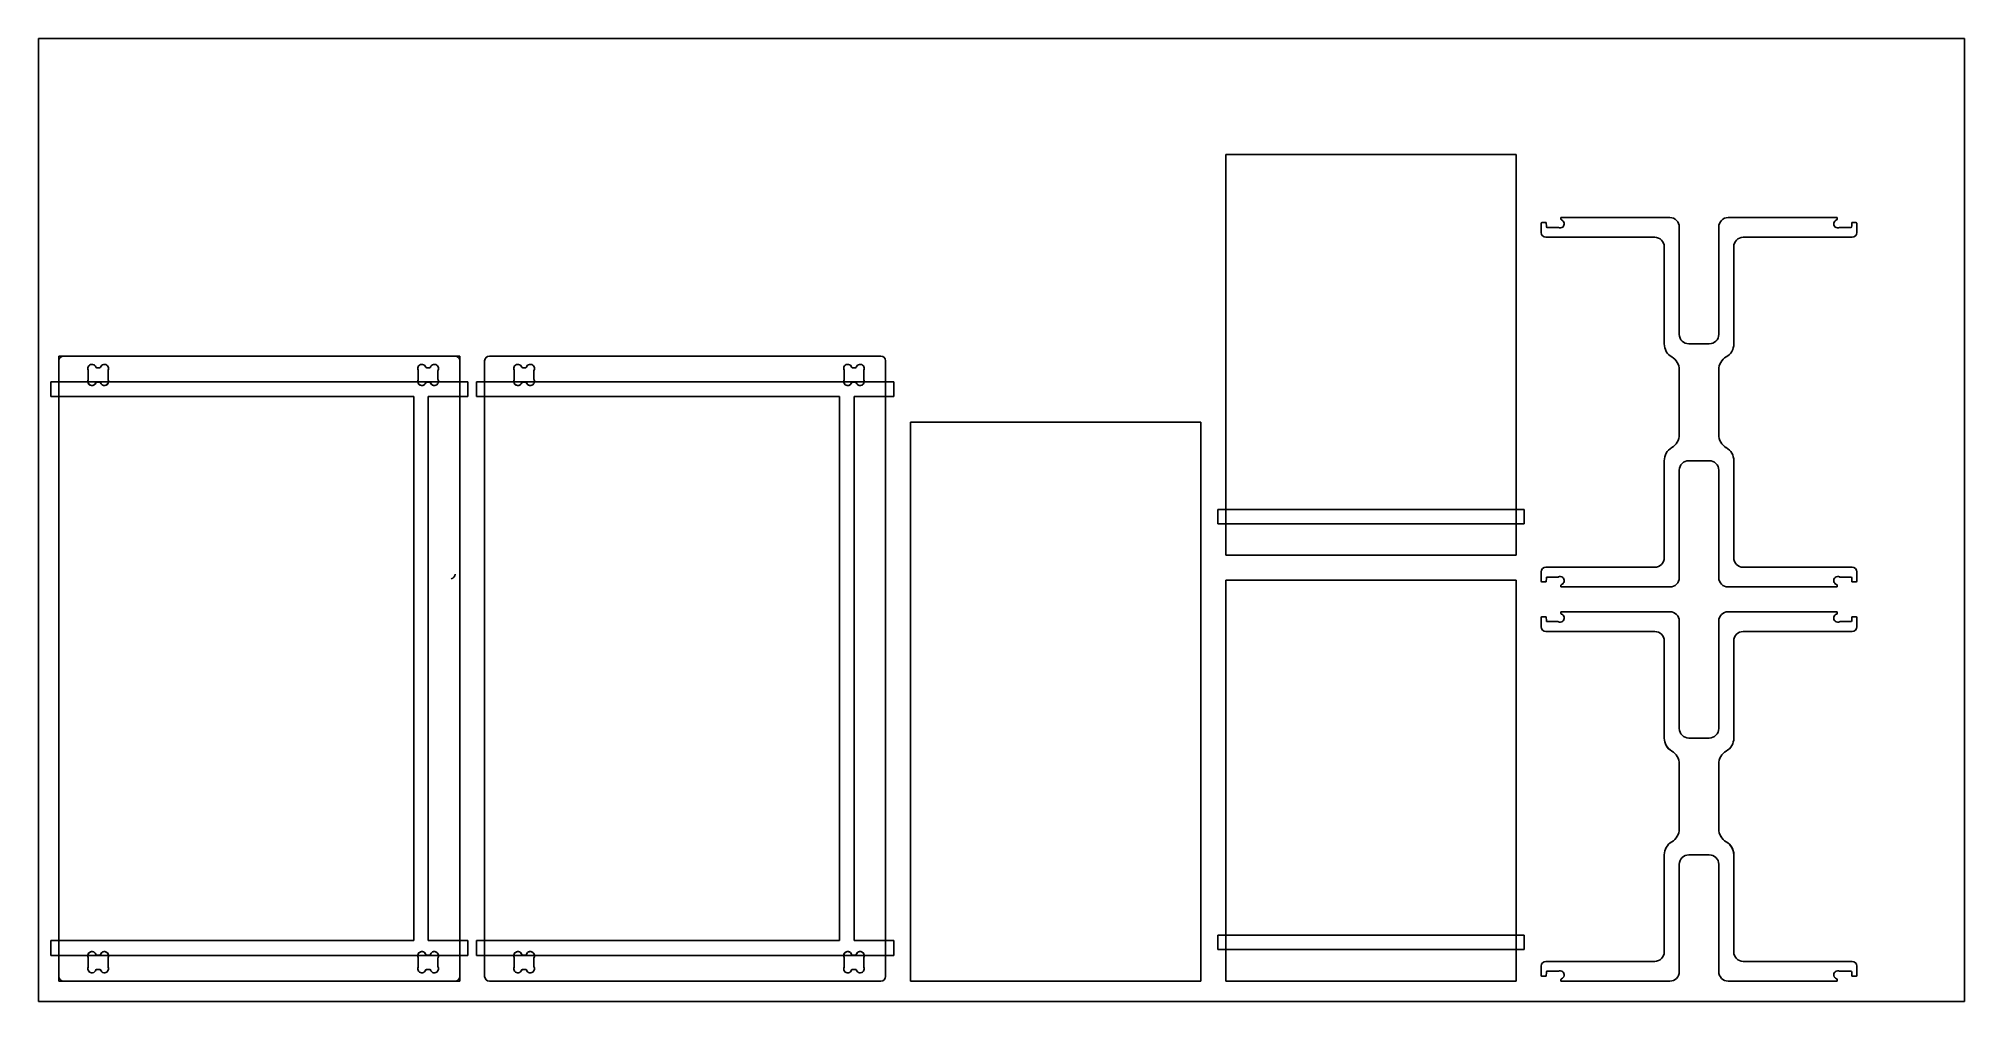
# Model space of a CAD drawing. Extents: x 0 to 2440, y 4 to 1224.
import ezdxf

# ---------------------------------------------------------------- set-up
doc = ezdxf.new("R2010")
doc.units = 0
doc.layers.get('0').update_dxf_attribs({"linetype": 'CONTINUOUS'})
for name, color, linetype in [('BOX_STOCK', 1, 'CONTINUOUS'), ('POCKETS', 171, 'CONTINUOUS'), ('PROFILES_INSIDE', 4, 'CONTINUOUS'), ('PROFILES_OUTSIDE', 6, 'CONTINUOUS')]:
    doc.layers.add(name, color=color, linetype=linetype)

msp = doc.modelspace()

# ---------------------------------------------------------------- linework, layer by layer
at = {"color": 7, "linetype": 'CONTINUOUS'}
for p, q in [((1872.4, 1077.6), (1504.4, 1077.6)), ((1504.4, 1077.6), (1504.4, 627.7)), ((1872.4, 627.7), (1872.4, 1077.6)), ((1903.9, 990.3), (1903.9, 978.5)), ((1904.9, 991.3), (1910.1, 991.3)), ((1910.1, 991.3), (1910.5, 986)), ((1911.5, 985), (1925.4, 985)), ((1928.9, 997.5), (1928.9, 995.5)), ((2066.9, 997.5), (1928.9, 997.5)), ((2078.9, 849.5), (2078.9, 985.5)), ((2128.9, 985.5), (2128.9, 849.5)), ((2278.9, 997.5), (2140.9, 997.5)), ((2278.9, 995.5), (2278.9, 997.5)), ((2282.3, 985), (2296.3, 985)), ((2297.3, 986), (2297.6, 991.3)), ((2297.6, 991.3), (2302.9, 991.3)), ((2303.9, 978.5), (2303.9, 990.3)), ((1909.9, 972.5), (2047.8, 972.5)), ((2059.8, 960.5), (2059.8, 837.5)), ((2147.9, 837.5), (2147.9, 960.5)), ((2159.9, 972.5), (2297.9, 972.5)), ((2116.9, 837.5), (2090.9, 837.5)), ((25.9, 789.4), (25.9, 816.1)), ((31.9, 822.1), (527.9, 822.1)), ((73.8, 807.2), (77.8, 807.2)), ((491.8, 807.2), (495.8, 807.2)), ((533.9, 816.1), (533.9, 789.4)), ((565.4, 816.1), (565.4, 789.4)), ((1067.4, 822.1), (571.4, 822.1)), ((613.4, 807.2), (617.4, 807.2)), ((1031.2, 807.2), (1035.3, 807.2)), ((1073.4, 789.4), (1073.4, 816.1)), ((25.9, 789.4), (62.7, 789.4)), ((25.9, 789.4), (25.9, 770.7)), ((63.3, 792.4), (63.3, 803.8)), ((73.8, 788.9), (77.8, 788.9)), ((88.3, 803.8), (88.3, 792.4)), ((88.8, 789.4), (480.7, 789.4)), ((481.3, 792.4), (481.3, 803.8)), ((491.8, 788.9), (495.8, 788.9)), ((506.3, 803.8), (506.3, 792.4)), ((506.8, 789.4), (533.9, 789.4)), ((533.9, 770.7), (533.9, 789.4)), ((602.3, 789.4), (565.4, 789.4)), ((565.4, 770.7), (565.4, 789.4)), ((602.9, 792.4), (602.9, 803.8)), ((613.4, 788.9), (617.4, 788.9)), ((627.9, 803.8), (627.9, 792.4)), ((1020.2, 789.4), (628.5, 789.4)), ((1020.8, 792.4), (1020.8, 803.8)), ((1031.2, 788.9), (1035.3, 788.9)), ((1045.8, 803.8), (1045.8, 792.4)), ((1073.4, 789.4), (1046.3, 789.4)), ((1073.4, 789.4), (1073.4, 770.7)), ((2078.9, 804.5), (2078.9, 722.5)), ((2128.9, 722.5), (2128.9, 804.5)), ((25.9, 81.4), (25.9, 770.7)), ((475.6, 770.7), (25.9, 770.7)), ((475.6, 81.4), (475.6, 770.7)), ((493.9, 770.7), (493.9, 81.4)), ((533.9, 770.7), (493.9, 770.7)), ((533.9, 770.7), (533.9, 81.4)), ((565.4, 770.7), (565.4, 81.4)), ((565.4, 770.7), (1015.1, 770.7)), ((1015.1, 770.7), (1015.1, 81.4)), ((1033.4, 81.4), (1033.4, 770.7)), ((1033.4, 770.7), (1073.4, 770.7)), ((1073.4, 81.4), (1073.4, 770.7)), ((1104.9, 738.1), (1104.9, 30.1)), ((1472.9, 738.1), (1104.9, 738.1)), ((1472.9, 30.1), (1472.9, 738.1)), ((2059.8, 689.5), (2059.8, 566.5)), ((2090.9, 689.5), (2116.9, 689.5)), ((2147.9, 566.5), (2147.9, 689.5)), ((2078.9, 541.5), (2078.9, 677.5)), ((2128.9, 677.5), (2128.9, 541.5)), ((1872.4, 627.7), (1504.4, 627.7)), ((1504.4, 609.6), (1504.4, 627.7)), ((1872.4, 627.7), (1872.4, 609.6)), ((1504.4, 609.6), (1504.4, 569.6)), ((1504.4, 609.6), (1872.4, 609.6)), ((1872.4, 569.6), (1872.4, 609.6)), ((1504.4, 569.6), (1872.4, 569.6)), ((1872.4, 538.1), (1504.4, 538.1)), ((1504.4, 538.1), (1504.4, 88.2)), ((1872.4, 88.2), (1872.4, 538.1)), ((1903.9, 548.5), (1903.9, 536.8)), ((2047.8, 554.5), (1909.9, 554.5)), ((1910.5, 541.1), (1910.1, 535.8)), ((1925.4, 542), (1911.5, 542)), ((2297.9, 554.5), (2159.9, 554.5)), ((2296.3, 542), (2282.3, 542)), ((2297.6, 535.8), (2297.3, 541.1)), ((2303.9, 536.8), (2303.9, 548.5)), ((1910.1, 535.8), (1904.9, 535.8)), ((1928.9, 531.6), (1928.9, 529.5)), ((1928.9, 529.5), (2066.9, 529.5)), ((2140.9, 529.5), (2278.9, 529.5)), ((2278.9, 529.5), (2278.9, 531.6)), ((2302.9, 535.8), (2297.6, 535.8)), ((1903.9, 490.8), (1903.9, 479.1)), ((1904.9, 491.8), (1910.1, 491.8)), ((1910.1, 491.8), (1910.5, 486.5)), ((1928.9, 498.1), (1928.9, 496)), ((2066.9, 498.1), (1928.9, 498.1)), ((2278.9, 498.1), (2140.9, 498.1)), ((2278.9, 496), (2278.9, 498.1)), ((2297.3, 486.5), (2297.6, 491.8)), ((2297.6, 491.8), (2302.9, 491.8)), ((2303.9, 479.1), (2303.9, 490.8)), ((1909.9, 473.1), (2047.8, 473.1)), ((1911.5, 485.6), (1925.4, 485.6)), ((2078.9, 350.1), (2078.9, 486.1)), ((2128.9, 486.1), (2128.9, 350.1)), ((2159.9, 473.1), (2297.9, 473.1)), ((2282.3, 485.6), (2296.3, 485.6)), ((2059.8, 461.1), (2059.8, 338.1)), ((2147.9, 338.1), (2147.9, 461.1)), ((2116.9, 338.1), (2090.9, 338.1)), ((2078.9, 305.1), (2078.9, 223.1)), ((2128.9, 223.1), (2128.9, 305.1)), ((2059.8, 190.1), (2059.8, 67.1)), ((2078.9, 42.1), (2078.9, 178.1)), ((2090.9, 190.1), (2116.9, 190.1)), ((2128.9, 178.1), (2128.9, 42.1)), ((2147.9, 67.1), (2147.9, 190.1)), ((25.9, 81.4), (475.6, 81.4)), ((25.9, 81.4), (25.9, 62.7)), ((493.9, 81.4), (533.9, 81.4)), ((533.9, 62.7), (533.9, 81.4)), ((1015.1, 81.4), (565.4, 81.4)), ((565.4, 62.7), (565.4, 81.4)), ((1073.4, 81.4), (1033.4, 81.4)), ((1073.4, 81.4), (1073.4, 62.7)), ((1504.4, 88.2), (1872.4, 88.2)), ((1504.4, 70.1), (1504.4, 88.2)), ((1872.4, 88.2), (1872.4, 70.1)), ((25.9, 36.1), (25.9, 62.7)), ((62.7, 62.7), (25.9, 62.7)), ((63.3, 48.4), (63.3, 59.8)), ((77.8, 63.2), (73.8, 63.2)), ((88.3, 59.8), (88.3, 48.4)), ((480.7, 62.7), (88.8, 62.7)), ((481.3, 48.4), (481.3, 59.8)), ((495.8, 63.2), (491.8, 63.2)), ((506.3, 59.8), (506.3, 48.4)), ((533.9, 62.7), (506.8, 62.7)), ((533.9, 62.7), (533.9, 36.1)), ((565.4, 62.7), (565.4, 36.1)), ((565.4, 62.7), (602.3, 62.7)), ((602.9, 48.4), (602.9, 59.8)), ((617.4, 63.2), (613.4, 63.2)), ((627.9, 59.8), (627.9, 48.4)), ((628.5, 62.7), (1020.2, 62.7)), ((1020.8, 48.4), (1020.8, 59.8)), ((1035.3, 63.2), (1031.2, 63.2)), ((1045.8, 59.8), (1045.8, 48.4)), ((1046.3, 62.7), (1073.4, 62.7)), ((1073.4, 36.1), (1073.4, 62.7)), ((1504.4, 70.1), (1504.4, 30.1)), ((1872.4, 70.1), (1504.4, 70.1)), ((1872.4, 30.1), (1872.4, 70.1)), ((1903.9, 49.1), (1903.9, 37.3)), ((2047.8, 55.1), (1909.9, 55.1)), ((2297.9, 55.1), (2159.9, 55.1)), ((2303.9, 37.3), (2303.9, 49.1)), ((527.9, 30.1), (31.9, 30.1)), ((77.8, 44.9), (73.8, 44.9)), ((495.8, 44.9), (491.8, 44.9)), ((571.4, 30.1), (1067.4, 30.1)), ((617.4, 44.9), (613.4, 44.9)), ((1035.3, 44.9), (1031.2, 44.9)), ((1104.9, 30.1), (1472.9, 30.1)), ((1504.4, 30.1), (1872.4, 30.1)), ((1910.1, 36.3), (1904.9, 36.3)), ((1910.5, 41.6), (1910.1, 36.3)), ((1925.4, 42.6), (1911.5, 42.6)), ((1928.9, 32.1), (1928.9, 30.1)), ((1928.9, 30.1), (2066.9, 30.1)), ((2140.9, 30.1), (2278.9, 30.1)), ((2278.9, 30.1), (2278.9, 32.1)), ((2296.3, 42.6), (2282.3, 42.6)), ((2297.6, 36.3), (2297.3, 41.6)), ((2302.9, 36.3), (2297.6, 36.3))]:
    msp.add_line(p, q, dxfattribs=at)
for centre, radius, start, end in [((1904.9, 990.3), 1, 90, 180), ((1909.9, 978.5), 6, 180, 270), ((1911.5, 986), 1, 183.6619, 270), ((1925.4, 984), 1, 65.1121, 90), ((1928, 989.6), 5.17, 245.1121, 72.3995), ((1929.9, 995.5), 1, 180, 252.3995), ((2066.9, 985.5), 12, 0, 90), ((2140.9, 985.5), 12, 90, 180), ((2279.7, 989.6), 5.17, 107.6005, 294.8879), ((2277.9, 995.5), 1, 287.6005, 0), ((2282.3, 984), 1, 90, 114.8879), ((2296.3, 986), 1, 270, 356.3381), ((2297.9, 978.5), 6, 270, 0), ((2302.9, 990.3), 1, 0, 90), ((2047.8, 960.5), 12, 0, 90), ((2159.9, 960.5), 12, 90, 180), ((2078.9, 837.5), 19.1, 180, 240), ((2090.9, 849.5), 12, 180, 270), ((2116.9, 849.5), 12, 270, 0), ((2128.9, 837.5), 19.1, 300, 0), ((31.9, 816.1), 6, 90, 180), ((67.9, 806.4), 5.17, 17.6005, 204.8878), ((73.8, 808.2), 1, 197.6005, 270.0001), ((77.8, 808.2), 1, 270.0001, 342.3995), ((83.7, 806.4), 5.17, 335.1122, 162.3995), ((485.9, 806.4), 5.17, 17.6005, 204.8878), ((491.8, 808.2), 1, 197.6005, 270.0001), ((495.8, 808.2), 1, 270.0001, 342.3995), ((501.7, 806.4), 5.17, 335.1122, 162.3995), ((527.9, 816.1), 6, 0, 90), ((571.4, 816.1), 6, 90, 180), ((607.5, 806.4), 5.17, 17.6005, 204.8878), ((613.4, 808.2), 1, 197.6005, 270.0001), ((617.4, 808.2), 1, 270.0001, 342.3995), ((623.3, 806.4), 5.17, 335.1122, 162.3995), ((1025.4, 806.4), 5.17, 17.6005, 204.8878), ((1031.2, 808.2), 1, 197.6005, 270.0001), ((1035.3, 808.2), 1, 270.0001, 342.3995), ((1041.2, 806.4), 5.17, 335.1122, 162.3995), ((1067.4, 816.1), 6, 0, 90), ((2059.8, 804.5), 19, 0, 60), ((2147.9, 804.5), 19.1, 120, 180), ((67.9, 789.8), 5.17, 155.1121, 183.9447), ((67.9, 789.8), 5.17, 183.9447, 342.3995), ((62.3, 803.8), 1, 0, 24.8878), ((62.3, 792.4), 1, 335.1121, 0), ((73.8, 787.9), 1, 90.0001, 162.3995), ((77.8, 787.9), 1, 17.6005, 90.0001), ((83.7, 789.8), 5.17, 197.6005, 356.0552), ((89.3, 803.8), 1, 155.1122, 180), ((89.3, 792.4), 1, 180, 204.8879), ((83.7, 789.8), 5.17, 356.0552, 24.8879), ((485.9, 789.8), 5.17, 155.1121, 183.9447), ((485.9, 789.8), 5.17, 183.9447, 342.3995), ((480.3, 803.8), 1, 0, 24.8878), ((480.3, 792.4), 1, 335.1121, 0), ((491.8, 787.9), 1, 90.0001, 162.3995), ((495.8, 787.9), 1, 17.6005, 90.0001), ((501.7, 789.8), 5.17, 197.6005, 356.0552), ((507.3, 803.8), 1, 155.1122, 180), ((507.3, 792.4), 1, 180, 204.8879), ((501.7, 789.8), 5.17, 356.0552, 24.8879), ((607.5, 789.8), 5.17, 155.1121, 183.9447), ((607.5, 789.8), 5.17, 183.9447, 342.3995), ((601.9, 803.8), 1, 0, 24.8878), ((601.9, 792.4), 1, 335.1121, 0), ((613.4, 787.9), 1, 90.0001, 162.3995), ((617.4, 787.9), 1, 17.6005, 90.0001), ((623.3, 789.8), 5.17, 197.6005, 356.0552), ((628.9, 803.8), 1, 155.1122, 180), ((628.9, 792.4), 1, 180, 204.8879), ((623.3, 789.8), 5.17, 356.0552, 24.8879), ((1025.4, 789.8), 5.17, 155.1121, 183.9447), ((1025.4, 789.8), 5.17, 183.9447, 342.3995), ((1019.8, 803.8), 1, 0, 24.8878), ((1019.8, 792.4), 1, 335.1121, 0), ((1031.2, 787.9), 1, 90.0001, 162.3995), ((1035.3, 787.9), 1, 17.6005, 90.0001), ((1041.2, 789.8), 5.17, 197.6005, 356.0552), ((1046.8, 803.8), 1, 155.1122, 180), ((1046.8, 792.4), 1, 180, 204.8879), ((1041.2, 789.8), 5.17, 356.0552, 24.8879), ((2059.8, 722.5), 19, 300, 0), ((2147.9, 722.5), 19.1, 180, 240), ((2078.9, 689.5), 19.1, 120, 180), ((2090.9, 677.5), 12, 90, 180), ((2116.9, 677.5), 12, 0, 90), ((2128.9, 689.5), 19.1, 0, 60), ((2047.8, 566.5), 12, 270, 0), ((2159.9, 566.5), 12, 180, 270), ((1909.9, 548.5), 6, 90, 180), ((1911.5, 541), 1, 90, 176.3381), ((1925.4, 543), 1, 270, 294.8879), ((1928, 537.5), 5.17, 287.6005, 114.8879), ((2066.9, 541.5), 12, 270, 0), ((2140.9, 541.5), 12, 180, 270), ((2279.7, 537.5), 5.17, 65.1121, 252.3995), ((2282.3, 543), 1, 245.1121, 270), ((2296.3, 541), 1, 3.6619, 90), ((2297.9, 548.5), 6, 0, 90), ((1904.9, 536.8), 1, 180, 270), ((1929.9, 531.6), 1, 107.6005, 180), ((2277.9, 531.6), 1, 0, 72.3995), ((2302.9, 536.8), 1, 270, 0), ((1904.9, 490.8), 1, 90, 180), ((1928, 490.2), 5.17, 245.1121, 72.3995), ((1929.9, 496), 1, 180, 252.3995), ((2066.9, 486.1), 12, 0, 90), ((2140.9, 486.1), 12, 90, 180), ((2279.7, 490.2), 5.17, 107.6005, 294.8879), ((2277.9, 496), 1, 287.6005, 0), ((2302.9, 490.8), 1, 0, 90), ((1909.9, 479.1), 6, 180, 270), ((1911.5, 486.6), 1, 183.6619, 270), ((1925.4, 484.6), 1, 65.1121, 90), ((2047.8, 461.1), 12, 0, 90), ((2159.9, 461.1), 12, 90, 180), ((2282.3, 484.6), 1, 90, 114.8879), ((2296.3, 486.6), 1, 270, 356.3381), ((2297.9, 479.1), 6, 270, 0), ((2090.9, 350.1), 12, 180, 270), ((2116.9, 350.1), 12, 270, 0), ((2078.9, 338.1), 19.1, 180, 240), ((2059.8, 305.1), 19, 0, 60), ((2147.9, 305.1), 19.1, 120, 180), ((2128.9, 338.1), 19.1, 300, 0), ((2059.8, 223.1), 19, 300, 0), ((2147.9, 223.1), 19.1, 180, 240), ((2078.9, 190.1), 19, 120, 180), ((2128.9, 190.1), 19, 0, 60), ((2090.9, 178.1), 12, 90, 180), ((2116.9, 178.1), 12, 0, 90), ((67.9, 62.4), 5.17, 17.6005, 176.0552), ((67.9, 62.4), 5.17, 176.0552, 204.8878), ((62.3, 59.8), 1, 0, 24.8878), ((73.8, 64.2), 1, 197.6005, 270.0001), ((77.8, 64.2), 1, 270.0001, 342.3995), ((83.7, 62.4), 5.17, 3.9447, 162.3995), ((89.3, 59.8), 1, 155.1122, 180), ((83.7, 62.4), 5.17, 335.1122, 3.9447), ((485.9, 62.4), 5.17, 17.6005, 176.0552), ((485.9, 62.4), 5.17, 176.0552, 204.8878), ((480.3, 59.8), 1, 0, 24.8878), ((491.8, 64.2), 1, 197.6005, 270.0001), ((495.8, 64.2), 1, 270.0001, 342.3995), ((501.7, 62.4), 5.17, 3.9447, 162.3995), ((507.3, 59.8), 1, 155.1122, 180), ((501.7, 62.4), 5.17, 335.1122, 3.9447), ((607.5, 62.4), 5.17, 17.6005, 176.0552), ((607.5, 62.4), 5.17, 176.0552, 204.8878), ((601.9, 59.8), 1, 0, 24.8878), ((613.4, 64.2), 1, 197.6005, 270.0001), ((617.4, 64.2), 1, 270.0001, 342.3995), ((623.3, 62.4), 5.17, 3.9447, 162.3995), ((628.9, 59.8), 1, 155.1122, 180), ((623.3, 62.4), 5.17, 335.1122, 3.9447), ((1025.4, 62.4), 5.17, 17.6005, 176.0552), ((1025.4, 62.4), 5.17, 176.0552, 204.8878), ((1019.8, 59.8), 1, 0, 24.8878), ((1031.2, 64.2), 1, 197.6005, 270.0001), ((1035.3, 64.2), 1, 270.0001, 342.3995), ((1041.2, 62.4), 5.17, 3.9447, 162.3995), ((1041.2, 62.4), 5.17, 335.1122, 3.9447), ((1046.8, 59.8), 1, 155.1122, 180), ((1909.9, 49.1), 6, 90, 180), ((2047.8, 67.1), 12, 270, 0), ((2159.9, 67.1), 12, 180, 270), ((2297.9, 49.1), 6, 0, 90), ((31.9, 36.1), 6, 180, 270), ((67.9, 45.8), 5.17, 155.1121, 342.3995), ((62.3, 48.4), 1, 335.1121, 0), ((73.8, 43.9), 1, 90.0001, 162.3995), ((77.8, 43.9), 1, 17.6005, 90.0001), ((83.7, 45.8), 5.17, 197.6005, 24.8879), ((89.3, 48.4), 1, 180, 204.8879), ((485.9, 45.8), 5.17, 155.1121, 342.3995), ((480.3, 48.4), 1, 335.1121, 0), ((491.8, 43.9), 1, 90.0001, 162.3995), ((495.8, 43.9), 1, 17.6005, 90.0001), ((501.7, 45.8), 5.17, 197.6005, 24.8879), ((507.3, 48.4), 1, 180, 204.8879), ((527.9, 36.1), 6, 270, 0), ((571.4, 36.1), 6, 180, 270), ((607.5, 45.8), 5.17, 155.1121, 342.3995), ((601.9, 48.4), 1, 335.1121, 0), ((613.4, 43.9), 1, 90.0001, 162.3995), ((617.4, 43.9), 1, 17.6005, 90.0001), ((623.3, 45.8), 5.17, 197.6005, 24.8879), ((628.9, 48.4), 1, 180, 204.8879), ((1025.4, 45.8), 5.17, 155.1121, 342.3995), ((1019.8, 48.4), 1, 335.1121, 0), ((1031.2, 43.9), 1, 90.0001, 162.3995), ((1035.3, 43.9), 1, 17.6005, 90.0001), ((1041.2, 45.8), 5.17, 197.6005, 24.8879), ((1046.8, 48.4), 1, 180, 204.8879), ((1067.4, 36.1), 6, 270, 0), ((1904.9, 37.3), 1, 180, 270), ((1911.5, 41.6), 1, 90, 176.3381), ((1925.4, 43.6), 1, 270, 294.8879), ((1928, 38), 5.17, 287.6005, 114.8879), ((1929.9, 32.1), 1, 107.6005, 180), ((2066.9, 42.1), 12, 270, 0), ((2140.9, 42.1), 12, 180, 270), ((2279.7, 38), 5.17, 65.1121, 252.3995), ((2277.9, 32.1), 1, 0, 72.3995), ((2282.3, 43.6), 1, 245.1121, 270), ((2296.3, 41.6), 1, 3.6619, 90), ((2302.9, 37.3), 1, 270, 0)]:
    msp.add_arc(centre, radius, start, end, dxfattribs=at)
at = {"layer": 'BOX_STOCK'}
for p, q in [((2440.2, 1224.3), (0.2, 1224.3)), ((0.2, 1224.3), (0.2, 4.3)), ((2440.2, 4.3), (2440.2, 1224.3)), ((0.2, 4.3), (2440.2, 4.3))]:
    msp.add_line(p, q, dxfattribs=at)
at = {"layer": 'POCKETS'}
for p, q in [((15.6, 789.4), (15.6, 770.7)), ((25.6, 789.4), (15.6, 789.4)), ((534.3, 789.4), (25.6, 789.4)), ((544.3, 789.4), (534.3, 789.4)), ((544.3, 770.7), (544.3, 789.4)), ((565.1, 789.4), (555.1, 789.4)), ((555.1, 789.4), (555.1, 770.7)), ((1073.8, 789.4), (565.1, 789.4)), ((1083.8, 789.4), (1073.8, 789.4)), ((1083.8, 770.7), (1083.8, 789.4)), ((15.6, 770.7), (25.6, 770.7)), ((25.6, 770.7), (475.6, 770.7)), ((475.6, 770.7), (475.6, 81.4)), ((493.9, 770.7), (534.3, 770.7)), ((493.9, 81.4), (493.9, 770.7)), ((534.3, 770.7), (544.3, 770.7)), ((555.1, 770.7), (565.1, 770.7)), ((565.1, 770.7), (1015.1, 770.7)), ((1015.1, 770.7), (1015.1, 81.4)), ((1033.4, 770.7), (1073.8, 770.7)), ((1033.4, 81.4), (1033.4, 770.7)), ((1073.8, 770.7), (1083.8, 770.7)), ((1882.4, 627.7), (1494.4, 627.7)), ((1494.4, 627.7), (1494.4, 609.6)), ((1882.4, 609.6), (1882.4, 627.7)), ((1494.4, 609.6), (1882.4, 609.6)), ((15.6, 81.4), (15.6, 62.7)), ((25.6, 81.4), (15.6, 81.4)), ((475.6, 81.4), (25.6, 81.4)), ((534.3, 81.4), (493.9, 81.4)), ((544.3, 81.4), (534.3, 81.4)), ((544.3, 62.7), (544.3, 81.4)), ((565.1, 81.4), (555.1, 81.4)), ((555.1, 81.4), (555.1, 62.7)), ((1015.1, 81.4), (565.1, 81.4)), ((1073.8, 81.4), (1033.4, 81.4)), ((1083.8, 81.4), (1073.8, 81.4)), ((1083.8, 62.7), (1083.8, 81.4)), ((1882.4, 88.2), (1494.4, 88.2)), ((1494.4, 88.2), (1494.4, 70.1)), ((1882.4, 70.1), (1882.4, 88.2)), ((15.6, 62.7), (25.6, 62.7)), ((25.6, 62.7), (534.3, 62.7)), ((534.3, 62.7), (544.3, 62.7)), ((555.1, 62.7), (565.1, 62.7)), ((565.1, 62.7), (1073.8, 62.7)), ((1073.8, 62.7), (1083.8, 62.7)), ((1494.4, 70.1), (1882.4, 70.1))]:
    msp.add_line(p, q, dxfattribs=at)
at = {"layer": 'PROFILES_INSIDE'}
for p, q in [((77.8, 807.2), (73.8, 807.2)), ((495.8, 807.2), (491.8, 807.2)), ((617.4, 807.2), (613.4, 807.2)), ((1035.3, 807.2), (1031.2, 807.2)), ((63.3, 803.8), (63.3, 792.4)), ((73.8, 788.9), (77.8, 788.9)), ((88.3, 792.4), (88.3, 803.8)), ((481.3, 803.8), (481.3, 792.4)), ((491.8, 788.9), (495.8, 788.9)), ((506.3, 792.4), (506.3, 803.8)), ((602.9, 803.8), (602.9, 792.4)), ((613.4, 788.9), (617.4, 788.9)), ((627.9, 792.4), (627.9, 803.8)), ((1020.8, 803.8), (1020.8, 792.4)), ((1031.2, 788.9), (1035.3, 788.9)), ((1045.8, 792.4), (1045.8, 803.8)), ((63.3, 59.8), (63.3, 48.4)), ((77.8, 63.2), (73.8, 63.2)), ((88.3, 48.4), (88.3, 59.8)), ((481.3, 59.8), (481.3, 48.4)), ((495.8, 63.2), (491.8, 63.2)), ((506.3, 48.4), (506.3, 59.8)), ((602.9, 59.8), (602.9, 48.4)), ((617.4, 63.2), (613.4, 63.2)), ((627.9, 48.4), (627.9, 59.8)), ((1020.8, 59.8), (1020.8, 48.4)), ((1035.3, 63.2), (1031.2, 63.2)), ((1045.8, 48.4), (1045.8, 59.8)), ((73.8, 44.9), (77.8, 44.9)), ((491.8, 44.9), (495.8, 44.9)), ((613.4, 44.9), (617.4, 44.9)), ((1031.2, 44.9), (1035.3, 44.9))]:
    msp.add_line(p, q, dxfattribs=at)
for centre, radius, start, end in [((67.9, 806.4), 5.17, 17.6005, 204.8878), ((73.8, 808.2), 1, 197.6005, 270.0001), ((77.8, 808.2), 1, 270.0001, 342.3995), ((83.7, 806.4), 5.17, 335.1122, 162.3995), ((485.9, 806.4), 5.17, 17.6005, 204.8878), ((491.8, 808.2), 1, 197.6005, 270.0001), ((495.8, 808.2), 1, 270.0001, 342.3995), ((501.7, 806.4), 5.17, 335.1122, 162.3995), ((607.5, 806.4), 5.17, 17.6005, 204.8878), ((613.4, 808.2), 1, 197.6005, 270.0001), ((617.4, 808.2), 1, 270.0001, 342.3995), ((623.3, 806.4), 5.17, 335.1122, 162.3995), ((1025.4, 806.4), 5.17, 17.6005, 204.8878), ((1031.2, 808.2), 1, 197.6005, 270.0001), ((1035.3, 808.2), 1, 270.0001, 342.3995), ((1041.2, 806.4), 5.17, 335.1122, 162.3995), ((67.9, 789.8), 5.17, 155.1121, 342.3995), ((62.3, 803.8), 1, 0, 24.8878), ((62.3, 792.4), 1, 335.1121, 0), ((73.8, 787.9), 1, 90.0001, 162.3995), ((77.8, 787.9), 1, 17.6005, 90.0001), ((83.7, 789.8), 5.17, 197.6005, 24.8879), ((89.3, 803.8), 1, 155.1122, 180), ((89.3, 792.4), 1, 180, 204.8879), ((485.9, 789.8), 5.17, 155.1121, 342.3995), ((480.3, 803.8), 1, 0, 24.8878), ((480.3, 792.4), 1, 335.1121, 0), ((491.8, 787.9), 1, 90.0001, 162.3995), ((495.8, 787.9), 1, 17.6005, 90.0001), ((501.7, 789.8), 5.17, 197.6005, 24.8879), ((507.3, 803.8), 1, 155.1122, 180), ((507.3, 792.4), 1, 180, 204.8879), ((607.5, 789.8), 5.17, 155.1121, 342.3995), ((601.9, 803.8), 1, 0, 24.8878), ((601.9, 792.4), 1, 335.1121, 0), ((613.4, 787.9), 1, 90.0001, 162.3995), ((617.4, 787.9), 1, 17.6005, 90.0001), ((623.3, 789.8), 5.17, 197.6005, 24.8879), ((628.9, 803.8), 1, 155.1122, 180), ((628.9, 792.4), 1, 180, 204.8879), ((1025.4, 789.8), 5.17, 155.1121, 342.3995), ((1019.8, 803.8), 1, 0, 24.8878), ((1019.8, 792.4), 1, 335.1121, 0), ((1031.2, 787.9), 1, 90.0001, 162.3995), ((1035.3, 787.9), 1, 17.6005, 90.0001), ((1041.2, 789.8), 5.17, 197.6005, 24.8879), ((1046.8, 803.8), 1, 155.1122, 180), ((1046.8, 792.4), 1, 180, 204.8879), ((521.9, 545.7), 6, 280, 0), ((67.9, 62.4), 5.17, 17.6005, 204.8878), ((62.3, 59.8), 1, 0, 24.8878), ((73.8, 64.2), 1, 197.6005, 270.0001), ((77.8, 64.2), 1, 270.0001, 342.3995), ((83.7, 62.4), 5.17, 335.1122, 162.3995), ((89.3, 59.8), 1, 155.1122, 180), ((485.9, 62.4), 5.17, 17.6005, 204.8878), ((480.3, 59.8), 1, 0, 24.8878), ((491.8, 64.2), 1, 197.6005, 270.0001), ((495.8, 64.2), 1, 270.0001, 342.3995), ((501.7, 62.4), 5.17, 335.1122, 162.3995), ((507.3, 59.8), 1, 155.1122, 180), ((607.5, 62.4), 5.17, 17.6005, 204.8878), ((601.9, 59.8), 1, 0, 24.8878), ((613.4, 64.2), 1, 197.6005, 270.0001), ((617.4, 64.2), 1, 270.0001, 342.3995), ((623.3, 62.4), 5.17, 335.1122, 162.3995), ((628.9, 59.8), 1, 155.1122, 180), ((1025.4, 62.4), 5.17, 17.6005, 204.8878), ((1019.8, 59.8), 1, 0, 24.8878), ((1031.2, 64.2), 1, 197.6005, 270.0001), ((1035.3, 64.2), 1, 270.0001, 342.3995), ((1041.2, 62.4), 5.17, 335.1122, 162.3995), ((1046.8, 59.8), 1, 155.1122, 180), ((67.9, 45.8), 5.17, 155.1121, 342.3995), ((62.3, 48.4), 1, 335.1121, 0), ((73.8, 43.9), 1, 90.0001, 162.3995), ((77.8, 43.9), 1, 17.6005, 90.0001), ((83.7, 45.8), 5.17, 197.6005, 24.8879), ((89.3, 48.4), 1, 180, 204.8879), ((485.9, 45.8), 5.17, 155.1121, 342.3995), ((480.3, 48.4), 1, 335.1121, 0), ((491.8, 43.9), 1, 90.0001, 162.3995), ((495.8, 43.9), 1, 17.6005, 90.0001), ((501.7, 45.8), 5.17, 197.6005, 24.8879), ((507.3, 48.4), 1, 180, 204.8879), ((607.5, 45.8), 5.17, 155.1121, 342.3995), ((601.9, 48.4), 1, 335.1121, 0), ((613.4, 43.9), 1, 90.0001, 162.3995), ((617.4, 43.9), 1, 17.6005, 90.0001), ((623.3, 45.8), 5.17, 197.6005, 24.8879), ((628.9, 48.4), 1, 180, 204.8879), ((1025.4, 45.8), 5.17, 155.1121, 342.3995), ((1019.8, 48.4), 1, 335.1121, 0), ((1031.2, 43.9), 1, 90.0001, 162.3995), ((1035.3, 43.9), 1, 17.6005, 90.0001), ((1041.2, 45.8), 5.17, 197.6005, 24.8879), ((1046.8, 48.4), 1, 180, 204.8879)]:
    msp.add_arc(centre, radius, start, end, dxfattribs=at)
at = {"layer": 'PROFILES_OUTSIDE'}
for p, q in [((1504.4, 1077.6), (1504.4, 569.6)), ((1872.4, 1077.6), (1504.4, 1077.6)), ((1872.4, 569.6), (1872.4, 1077.6)), ((1903.9, 990.3), (1903.9, 978.5)), ((1910.1, 991.3), (1904.9, 991.3)), ((1910.5, 986), (1910.1, 991.3)), ((1925.4, 985), (1911.5, 985)), ((1928.9, 997.5), (1928.9, 995.5)), ((2066.9, 997.5), (1928.9, 997.5)), ((2078.9, 849.5), (2078.9, 985.5)), ((2128.9, 985.5), (2128.9, 849.5)), ((2278.9, 997.5), (2140.9, 997.5)), ((2278.9, 995.5), (2278.9, 997.5)), ((2296.3, 985), (2282.3, 985)), ((2297.6, 991.3), (2297.3, 986)), ((2302.9, 991.3), (2297.6, 991.3)), ((2303.9, 978.5), (2303.9, 990.3)), ((1909.9, 972.5), (2047.8, 972.5)), ((2059.8, 960.5), (2059.8, 837.5)), ((2147.9, 837.5), (2147.9, 960.5)), ((2159.9, 972.5), (2297.9, 972.5)), ((2116.9, 837.5), (2090.9, 837.5)), ((533.9, 822.1), (25.9, 822.1)), ((25.9, 822.1), (25.9, 30.1)), ((533.9, 30.1), (533.9, 822.1)), ((565.4, 816.1), (565.4, 36.1)), ((1067.4, 822.1), (571.4, 822.1)), ((1073.4, 36.1), (1073.4, 816.1)), ((2078.9, 804.5), (2078.9, 722.5)), ((2128.9, 722.5), (2128.9, 804.5)), ((1472.9, 738.1), (1104.9, 738.1)), ((1104.9, 738.1), (1104.9, 30.1)), ((1472.9, 30.1), (1472.9, 738.1)), ((2059.8, 689.5), (2059.8, 566.5)), ((2090.9, 689.5), (2116.9, 689.5)), ((2147.9, 566.5), (2147.9, 689.5)), ((2078.9, 541.5), (2078.9, 677.5)), ((2128.9, 677.5), (2128.9, 541.5)), ((1504.4, 569.6), (1872.4, 569.6)), ((1872.4, 538.1), (1504.4, 538.1)), ((1504.4, 538.1), (1504.4, 30.1)), ((1872.4, 30.1), (1872.4, 538.1)), ((1903.9, 548.5), (1903.9, 536.8)), ((2047.8, 554.5), (1909.9, 554.5)), ((1910.1, 535.8), (1910.5, 541.1)), ((1911.5, 542), (1925.4, 542)), ((2297.9, 554.5), (2159.9, 554.5)), ((2282.3, 542), (2296.3, 542)), ((2297.3, 541.1), (2297.6, 535.8)), ((2303.9, 536.8), (2303.9, 548.5)), ((1904.9, 535.8), (1910.1, 535.8)), ((1928.9, 531.6), (1928.9, 529.5)), ((1928.9, 529.5), (2066.9, 529.5)), ((2140.9, 529.5), (2278.9, 529.5)), ((2278.9, 529.5), (2278.9, 531.6)), ((2297.6, 535.8), (2302.9, 535.8)), ((1903.9, 490.8), (1903.9, 479.1)), ((1910.1, 491.8), (1904.9, 491.8)), ((1910.5, 486.5), (1910.1, 491.8)), ((1928.9, 498.1), (1928.9, 496)), ((2066.9, 498.1), (1928.9, 498.1)), ((2278.9, 498.1), (2140.9, 498.1)), ((2278.9, 496), (2278.9, 498.1)), ((2297.6, 491.8), (2297.3, 486.5)), ((2302.9, 491.8), (2297.6, 491.8)), ((2303.9, 479.1), (2303.9, 490.8)), ((1909.9, 473.1), (2047.8, 473.1)), ((1925.4, 485.6), (1911.5, 485.6)), ((2078.9, 350.1), (2078.9, 486.1)), ((2128.9, 486.1), (2128.9, 350.1)), ((2159.9, 473.1), (2297.9, 473.1)), ((2296.3, 485.6), (2282.3, 485.6)), ((2059.8, 461.1), (2059.8, 338.1)), ((2147.9, 338.1), (2147.9, 461.1)), ((2116.9, 338.1), (2090.9, 338.1)), ((2078.9, 305.1), (2078.9, 223.1)), ((2128.9, 223.1), (2128.9, 305.1)), ((2059.8, 190.1), (2059.8, 67.1)), ((2078.9, 42.1), (2078.9, 178.1)), ((2090.9, 190.1), (2116.9, 190.1)), ((2128.9, 178.1), (2128.9, 42.1)), ((2147.9, 67.1), (2147.9, 190.1)), ((1903.9, 49.1), (1903.9, 37.3)), ((2047.8, 55.1), (1909.9, 55.1)), ((2297.9, 55.1), (2159.9, 55.1)), ((2303.9, 37.3), (2303.9, 49.1)), ((25.9, 30.1), (533.9, 30.1)), ((571.4, 30.1), (1067.4, 30.1)), ((1104.9, 30.1), (1472.9, 30.1)), ((1504.4, 30.1), (1872.4, 30.1)), ((1904.9, 36.3), (1910.1, 36.3)), ((1910.1, 36.3), (1910.5, 41.6)), ((1911.5, 42.6), (1925.4, 42.6)), ((1928.9, 32.1), (1928.9, 30.1)), ((1928.9, 30.1), (2066.9, 30.1)), ((2140.9, 30.1), (2278.9, 30.1)), ((2278.9, 30.1), (2278.9, 32.1)), ((2282.3, 42.6), (2296.3, 42.6)), ((2297.3, 41.6), (2297.6, 36.3)), ((2297.6, 36.3), (2302.9, 36.3))]:
    msp.add_line(p, q, dxfattribs=at)
for centre, radius, start, end in [((1904.9, 990.3), 1, 90, 180), ((1909.9, 978.5), 6, 180, 270), ((1911.5, 986), 1, 183.6619, 270), ((1925.4, 984), 1, 65.1121, 90), ((1928, 989.6), 5.17, 245.1121, 72.3995), ((1929.9, 995.5), 1, 180, 252.3995), ((2066.9, 985.5), 12, 0, 90), ((2140.9, 985.5), 12, 90, 180), ((2279.7, 989.6), 5.17, 107.6005, 294.8879), ((2277.9, 995.5), 1, 287.6005, 0), ((2282.3, 984), 1, 90, 114.8879), ((2296.3, 986), 1, 270, 356.3381), ((2297.9, 978.5), 6, 270, 0), ((2302.9, 990.3), 1, 0, 90), ((2047.8, 960.5), 12, 0, 90), ((2159.9, 960.5), 12, 90, 180), ((2078.9, 837.5), 19.1, 180, 240), ((2090.9, 849.5), 12, 180, 270), ((2116.9, 849.5), 12, 270, 0), ((2128.9, 837.5), 19.1, 300, 0), ((571.4, 816.1), 6, 90, 180), ((1067.4, 816.1), 6, 0, 90), ((2059.8, 804.5), 19, 0, 60), ((2147.9, 804.5), 19.1, 120, 180), ((2059.8, 722.5), 19, 300, 0), ((2147.9, 722.5), 19.1, 180, 240), ((2078.9, 689.5), 19.1, 120, 180), ((2090.9, 677.5), 12, 90, 180), ((2116.9, 677.5), 12, 0, 90), ((2128.9, 689.5), 19.1, 0, 60), ((2047.8, 566.5), 12, 270, 0), ((2159.9, 566.5), 12, 180, 270), ((1909.9, 548.5), 6, 90, 180), ((1911.5, 541), 1, 90, 176.3381), ((1925.4, 543), 1, 270, 294.8879), ((1928, 537.5), 5.17, 287.6005, 114.8879), ((2066.9, 541.5), 12, 270, 0), ((2140.9, 541.5), 12, 180, 270), ((2279.7, 537.5), 5.17, 65.1121, 252.3995), ((2282.3, 543), 1, 245.1121, 270), ((2296.3, 541), 1, 3.6619, 90), ((2297.9, 548.5), 6, 0, 90), ((1904.9, 536.8), 1, 180, 270), ((1929.9, 531.6), 1, 107.6005, 180), ((2277.9, 531.6), 1, 0, 72.3995), ((2302.9, 536.8), 1, 270, 0), ((1904.9, 490.8), 1, 90, 180), ((1928, 490.2), 5.17, 245.1121, 72.3995), ((1929.9, 496), 1, 180, 252.3995), ((2066.9, 486.1), 12, 0, 90), ((2140.9, 486.1), 12, 90, 180), ((2279.7, 490.2), 5.17, 107.6005, 294.8879), ((2277.9, 496), 1, 287.6005, 0), ((2302.9, 490.8), 1, 0, 90), ((1909.9, 479.1), 6, 180, 270), ((1911.5, 486.6), 1, 183.6619, 270), ((1925.4, 484.6), 1, 65.1121, 90), ((2047.8, 461.1), 12, 0, 90), ((2159.9, 461.1), 12, 90, 180), ((2282.3, 484.6), 1, 90, 114.8879), ((2296.3, 486.6), 1, 270, 356.3381), ((2297.9, 479.1), 6, 270, 0), ((2090.9, 350.1), 12, 180, 270), ((2116.9, 350.1), 12, 270, 0), ((2078.9, 338.1), 19, 180, 240), ((2059.8, 305.1), 19, 0, 60), ((2147.9, 305.1), 19.1, 120, 180), ((2128.9, 338.1), 19.1, 300, 0), ((2059.8, 223.1), 19, 300, 0), ((2147.9, 223.1), 19, 180, 240), ((2078.9, 190.1), 19, 120, 180), ((2128.9, 190.1), 19.1, 0, 60), ((2090.9, 178.1), 12, 90, 180), ((2116.9, 178.1), 12, 0, 90), ((1909.9, 49.1), 6, 90, 180), ((2047.8, 67.1), 12, 270, 0), ((2159.9, 67.1), 12, 180, 270), ((2297.9, 49.1), 6, 0, 90), ((571.4, 36.1), 6, 180, 270), ((1067.4, 36.1), 6, 270, 0), ((1904.9, 37.3), 1, 180, 270), ((1911.5, 41.6), 1, 90, 176.3381), ((1925.4, 43.6), 1, 270, 294.8879), ((1928, 38), 5.17, 287.6005, 114.8879), ((1929.9, 32.1), 1, 107.6005, 180), ((2066.9, 42.1), 12, 270, 0), ((2140.9, 42.1), 12, 180, 270), ((2279.7, 38), 5.17, 65.1121, 252.3995), ((2277.9, 32.1), 1, 0, 72.3995), ((2282.3, 43.6), 1, 245.1121, 270), ((2296.3, 41.6), 1, 3.6619, 90), ((2302.9, 37.3), 1, 270, 0)]:
    msp.add_arc(centre, radius, start, end, dxfattribs=at)

doc.saveas('drawing.dxf')
